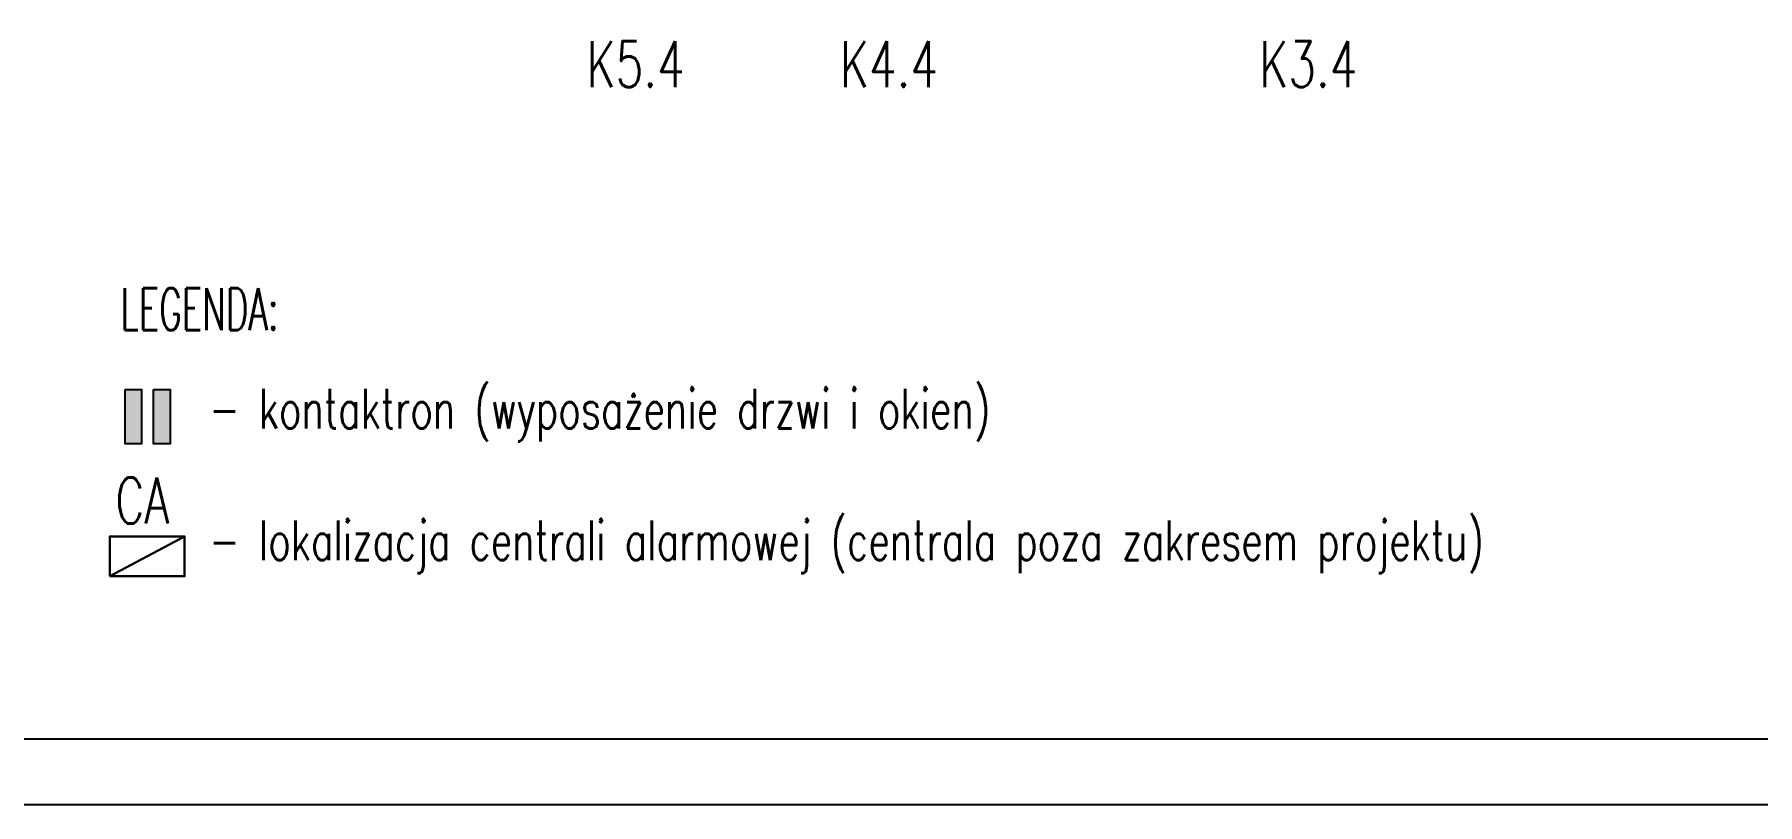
# Model space of a CAD drawing. Header units: millimetres. Extents: x 1780 to 154263, y -7240 to 17216.
# Drawn here: x 147184 to 148494, y 2437 to 3023 of the extents above; entities that cross this region are included whole.
import ezdxf

# ---------------------------------------------------------------- set-up
doc = ezdxf.new("R2010")
doc.units = ezdxf.units.MM
doc.layers.add('2d_SX_rewizja 18 września', color=210, linetype='Continuous')
doc.layers.add('60 instalacje elektryka', color=10, linetype='Continuous')
doc.styles.add('OPIS', font='simplex.shx', dxfattribs={"width": 0.7, "height": 4})

# ---------------------------------------------------------------- blocks, each defined once
blk = doc.blocks.new('kontaktron')
at = {"layer": '60 instalacje elektryka', "transparency": 33554687}
h = blk.add_hatch(color=256, dxfattribs=at)
h.dxf.hatch_style = 1
h.paths.add_polyline_path([(98382.7, -9882.7), (98405.3, -9882.7), (98405.3, -9956.7), (98382.7, -9956.7)])
h = blk.add_hatch(color=256, dxfattribs=at)
h.dxf.hatch_style = 1
h.paths.add_polyline_path([(98421.3, -9882.7), (98443.8, -9882.7), (98443.8, -9956.7), (98421.3, -9956.7)])
at = {"layer": '60 instalacje elektryka'}
for points in [[(98382.7, -9882.7), (98405.3, -9882.7), (98405.3, -9956.7), (98382.7, -9956.7)], [(98421.3, -9882.7), (98443.8, -9882.7), (98443.8, -9956.7), (98421.3, -9956.7)], [(98421.3, -9882.7), (98443.8, -9882.7), (98443.8, -9956.7), (98421.3, -9956.7)]]:
    blk.add_lwpolyline(points, close=True, dxfattribs=at)

msp = doc.modelspace()

# ---------------------------------------------------------------- linework, layer by layer
at = {"layer": '60 instalacje elektryka', "lineweight": 30}
msp.add_line((147297.9, 2641.2), (147241, 2610.9), dxfattribs=at)
at = {"layer": '60 instalacje elektryka'}
for points in [[(149790.8, 5410.6), (145586.2, 5410.6), (145586.2, 2437.4), (149790.8, 2437.4)], [(145677.7, 2487.4), (149739.7, 2487.4), (149739.7, 5360.6), (145677.7, 5360.6)]]:
    msp.add_lwpolyline(points, close=True, dxfattribs=at)
at = {"layer": '60 instalacje elektryka', "lineweight": 30}
msp.add_lwpolyline([(147241, 2610.9), (147297.9, 2610.9), (147297.9, 2641.2), (147241, 2641.2)], close=True, dxfattribs=at)

# ---------------------------------------------------------------- block references
at = {"layer": '2d_SX_rewizja 18 września', "xscale": 0.5599999999999999, "yscale": 0.5599999999999999, "zscale": 0.5599999999999999}
msp.add_blockref('kontaktron', (92158.3, 8287.2), dxfattribs=at)

# ---------------------------------------------------------------- texts
at = {"layer": '60 instalacje elektryka', "lineweight": 30, "char_height": 35, "style": 'OPIS'}
for s, insert, width, attachment_point in [('\\pxql;K5.4', (147681.8, 3017.6), 78.167, 3), ('\\pxql;K4.4', (147874.4, 3017.6), 78.167, 3), ('\\pxql;K3.4', (148193.2, 3017.6), 78.167, 3), ('\\pxql;CA', (147245.3, 2685.9), 50.167, 1)]:
    msp.add_mtext(s, dxfattribs=dict(at, insert=insert, width=width, attachment_point=attachment_point))
at = {"layer": '60 instalacje elektryka', "color": 7, "lineweight": -3, "attachment_point": 1, "style": 'OPIS'}
for s, insert, char_height, width in [('{\\W0.6;\\C256;LEGENDA:}', (147249.2, 2829.8), 31.788, 158.699), ('\\pxsm1;{\\C256;- kontaktron (wyposażenie drzwi i okien)\\P\\P- lokalizacja centrali alarmowej (centrala poza zakresem projektu) }', (147316.6, 2753.2), 30, 1106.795)]:
    msp.add_mtext(s, dxfattribs=dict(at, insert=insert, char_height=char_height, width=width))

doc.saveas('drawing.dxf')
